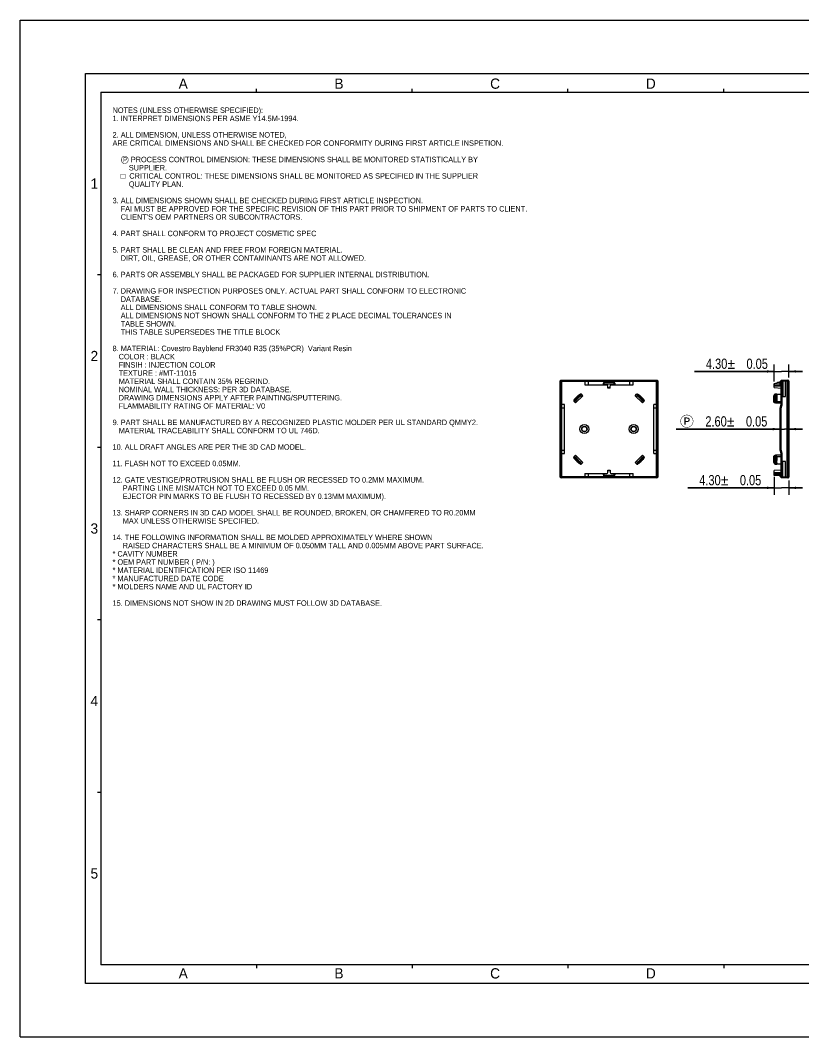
# Model space of a CAD drawing. Header units: millimetres. Extents: x 0 to 420, y 0 to 297.
# Drawn here: x 0 to 228.6, y 0 to 297 of the extents above; entities that cross this region are included whole.
import ezdxf
from ezdxf.enums import TextEntityAlignment as Align

# ---------------------------------------------------------------- set-up
doc = ezdxf.new("R2010")
doc.units = ezdxf.units.MM
doc.header["$LTSCALE"] = 23.1
doc.layers.get('0').update_dxf_attribs({"linetype": 'CONTINUOUS'})
doc.layers.add('FEATURE', color=7, linetype='CONTINUOUS')
doc.styles.get("Standard").update_dxf_attribs({"font": 'txt', "width": 0.8})
doc.styles.add('TEXTSTYLE_2', font='txt')
doc.styles.add('TEXTSTYLE_3', font='symbol_asme.ttf')
doc.dimstyles.new('DIMSTYLE_1', dxfattribs={"dimtxt": 3, "dimasz": 2.1, "dimexe": 2, "dimexo": 1, "dimgap": 0.75, "dimtad": 1, "dimzin": 0, "dimdsep": 46, "dimtxsty": 'STANDARD', "dimblk": '_FILLED', "dimblk1": '_FILLED', "dimblk2": '_FILLED', "dimcen": 0.09, "dimazin": 0, "dimtol": 1, "dimtp": 0.05, "dimtm": 0.05, "dimtfac": 1, "dimtofl": 0, "dimtmove": 0, "dimatfit": 3, "dimldrblk": '_FILLED', "dimfxl": 1, "dimtolj": 1, "dimtzin": 0, "dimarcsym": 0})

# ---------------------------------------------------------------- blocks, each defined once
blk = doc.blocks.new('_FILLED')
at = {"color": 0, "linetype": 'BYBLOCK'}
blk.add_solid([(0, 0), (-1, 0.17), (-1, -0.17)], dxfattribs=at)
blk = doc.blocks.new('*D4')
at = {"color": 7, "linetype": 'CONTINUOUS'}
for p, q in [((220.24, 191.5), (220.24, 196.4)), ((224.54, 192.58), (224.54, 196.4)), ((220.24, 194.4), (196.94, 194.4)), ((196.94, 194.4), (222.39, 194.4)), ((228.54, 194.4), (222.39, 194.4)), ((224.54, 194.4), (228.54, 194.4))]:
    blk.add_line(p, q, dxfattribs=at)
at = {"color": 7, "linetype": 'CONTINUOUS', "xscale": 2.1, "yscale": 2.1, "zscale": 2.1}
blk.add_blockref('_FILLED', (220.24, 194.4), dxfattribs=at)
at = {"color": 7, "linetype": 'CONTINUOUS', "xscale": 2.1, "yscale": 2.1, "zscale": 2.1, "rotation": 180}
blk.add_blockref('_FILLED', (224.54, 194.4), dxfattribs=at)
at = {"color": 7, "linetype": 'CONTINUOUS', "width": 0.8}
for s, p in [('4.30', (206.54, 195.15)), ('0.05', (218.4, 195.15))]:
    blk.add_text(s, height=3, dxfattribs=at).set_placement(p, align=Align.RIGHT)
at = {"color": 7, "linetype": 'CONTINUOUS', "style": 'TEXTSTYLE_3'}
blk.add_text('±', height=3, dxfattribs=at).set_placement((208.8, 195.15), align=Align.RIGHT)
blk = doc.blocks.new('*D5')
at = {"color": 7, "linetype": 'CONTINUOUS'}
for p, q in [((220.24, 163.6), (220.24, 158.38)), ((224.54, 162.53), (224.54, 158.38)), ((220.24, 160.38), (195, 160.38)), ((195, 160.38), (222.39, 160.38)), ((228.54, 160.38), (222.39, 160.38)), ((224.54, 160.38), (228.54, 160.38))]:
    blk.add_line(p, q, dxfattribs=at)
at = {"color": 7, "linetype": 'CONTINUOUS', "xscale": 2.1, "yscale": 2.1, "zscale": 2.1}
blk.add_blockref('_FILLED', (220.24, 160.38), dxfattribs=at)
at = {"color": 7, "linetype": 'CONTINUOUS', "xscale": 2.1, "yscale": 2.1, "zscale": 2.1, "rotation": 180}
blk.add_blockref('_FILLED', (224.54, 160.38), dxfattribs=at)
at = {"color": 7, "linetype": 'CONTINUOUS', "width": 0.8}
for s, p in [('4.30', (204.6, 161.13)), ('0.05', (216.46, 161.13))]:
    blk.add_text(s, height=3, dxfattribs=at).set_placement(p, align=Align.RIGHT)
at = {"color": 7, "linetype": 'CONTINUOUS', "style": 'TEXTSTYLE_3'}
blk.add_text('±', height=3, dxfattribs=at).set_placement((206.86, 161.13), align=Align.RIGHT)
blk = doc.blocks.new('*D6')
at = {"color": 7, "linetype": 'CONTINUOUS'}
for p, q in [((221.94, 177.55), (191.65, 177.55)), ((191.65, 177.55), (223.24, 177.55)), ((228.54, 177.55), (223.24, 177.55)), ((224.54, 177.55), (228.54, 177.55))]:
    blk.add_line(p, q, dxfattribs=at)
at = {"color": 7, "linetype": 'CONTINUOUS', "xscale": 2.1, "yscale": 2.1, "zscale": 2.1}
blk.add_blockref('_FILLED', (221.94, 177.55), dxfattribs=at)
at = {"color": 7, "linetype": 'CONTINUOUS', "xscale": 2.1, "yscale": 2.1, "zscale": 2.1, "rotation": 180}
blk.add_blockref('_FILLED', (224.54, 177.55), dxfattribs=at)
at = {"color": 7, "linetype": 'CONTINUOUS', "style": 'TEXTSTYLE_3'}
for s, p in [('Ⓟ', (196.78, 178.3)), ('±', (208.64, 178.3))]:
    blk.add_text(s, height=3, dxfattribs=at).set_placement(p, align=Align.RIGHT)
at = {"color": 7, "linetype": 'CONTINUOUS', "width": 0.8}
for s, p in [('2.60', (206.38, 178.3)), ('0.05', (218.24, 178.3))]:
    blk.add_text(s, height=3, dxfattribs=at).set_placement(p, align=Align.RIGHT)

msp = doc.modelspace()

# ---------------------------------------------------------------- linework, layer by layer
at = {"color": 7, "linetype": 'CONTINUOUS'}
for p, q in [((0, 0), (0, 297)), ((0, 297), (420, 297)), ((19, 15.5), (19, 281.5)), ((19, 281.5), (401, 281.5)), ((69, 276), (69, 277)), ((114.5, 276), (114.5, 277)), ((160, 276), (160, 277)), ((205.5, 276), (205.5, 277)), ((23.5, 276), (23.5, 21)), ((23.5, 276), (396, 276)), ((23.5, 222.6), (22.5, 222.6)), ((23.5, 172.2), (22.5, 172.2)), ((23.5, 121.8), (22.5, 121.8)), ((23.5, 71.4), (22.5, 71.4)), ((396, 21), (23.5, 21)), ((69, 21), (69, 20)), ((114.5, 21), (114.5, 20)), ((160, 21), (160, 20)), ((205.5, 21), (205.5, 20)), ((401, 15.5), (19, 15.5)), ((0, 0), (420, 0))]:
    msp.add_line(p, q, dxfattribs=at)
at = {"layer": 'FEATURE', "color": 7, "linetype": 'CONTINUOUS'}
for p, q in [((157.735, 163.504), (157.735, 191.605)), ((157.785, 163.554), (157.785, 191.554)), ((157.793, 191.546), (157.793, 187.054)), ((157.811, 191.518), (157.811, 184.66)), ((158.116, 191.213), (157.811, 191.518)), ((157.934, 191.804), (186.035, 191.804)), ((157.984, 191.754), (185.985, 191.754)), ((157.993, 191.746), (162.485, 191.746)), ((158.326, 191.423), (158.021, 191.728)), ((164.949, 191.728), (158.021, 191.728)), ((158.116, 191.213), (158.116, 184.704)), ((164.905, 191.423), (158.326, 191.423)), ((162.485, 191.732), (162.485, 191.746)), ((164.905, 191.423), (164.949, 191.728)), ((164.905, 191.423), (164.905, 190.504)), ((165.905, 191.418), (164.905, 191.423)), ((164.905, 190.504), (171.335, 190.504)), ((165.949, 191.723), (164.949, 191.728)), ((165.905, 191.418), (165.949, 191.723)), ((165.905, 191.418), (165.905, 190.504)), ((178.065, 191.418), (165.905, 191.418)), ((178.02, 191.723), (165.949, 191.723)), ((170.332, 190.504), (170.332, 190.958)), ((170.48, 190.809), (170.332, 190.958)), ((170.48, 190.808), (170.48, 190.504)), ((170.48, 190.808), (173.489, 190.808)), ((170.692, 191.196), (170.63, 191.257)), ((170.63, 191.257), (173.339, 191.257)), ((173.277, 191.196), (170.692, 191.196)), ((171.635, 189.525), (171.635, 190.204)), ((172.335, 189.525), (172.335, 190.204)), ((172.635, 190.504), (179.065, 190.504)), ((173.339, 191.257), (173.277, 191.196)), ((173.637, 190.958), (173.489, 190.809)), ((173.489, 190.504), (173.489, 190.808)), ((173.637, 190.958), (173.637, 190.504)), ((179.02, 191.728), (178.02, 191.723)), ((178.02, 191.723), (178.065, 191.418)), ((179.065, 191.423), (178.065, 191.418)), ((178.065, 190.504), (178.065, 191.418)), ((179.065, 191.423), (179.02, 191.728)), ((185.948, 191.728), (179.02, 191.728)), ((179.065, 190.504), (179.065, 191.423)), ((185.643, 191.423), (179.065, 191.423)), ((181.485, 191.746), (181.485, 191.732)), ((185.976, 191.746), (181.485, 191.746)), ((185.643, 191.423), (185.948, 191.728)), ((185.853, 191.213), (186.158, 191.518)), ((185.853, 184.704), (185.853, 191.213)), ((186.158, 184.66), (186.158, 191.518)), ((186.176, 191.546), (186.176, 187.054)), ((186.185, 191.554), (186.185, 163.554)), ((186.235, 191.605), (186.235, 163.504)), ((220.241, 190.808), (221.241, 191.196)), ((221.941, 190.958), (220.241, 190.809)), ((220.241, 189.7), (220.241, 190.808)), ((220.241, 190.504), (222.241, 190.504)), ((220.241, 190.204), (222.241, 190.204)), ((221.941, 191.257), (221.241, 191.196)), ((222.241, 191.723), (221.941, 191.418)), ((222.241, 191.423), (221.941, 191.418)), ((221.941, 190.504), (221.941, 191.418)), ((224.041, 191.754), (222.241, 191.723)), ((222.241, 191.423), (222.541, 191.728)), ((222.241, 191.213), (222.541, 191.518)), ((222.241, 184.704), (222.241, 191.423)), ((224.041, 191.554), (222.541, 191.528)), ((222.541, 184.66), (222.541, 191.518)), ((222.741, 191.732), (222.741, 187.054)), ((223.541, 187.054), (223.541, 191.746)), ((224.041, 163.304), (224.041, 191.804)), ((224.359, 191.777), (224.041, 191.804)), ((224.359, 191.577), (224.041, 191.605)), ((224.359, 191.577), (224.359, 163.531)), ((224.541, 191.577), (224.359, 191.577)), ((224.541, 191.577), (224.541, 163.531)), ((162.092, 186.033), (163.506, 187.447)), ((162.226, 185.191), (164.348, 187.313)), ((162.258, 185.867), (163.672, 187.281)), ((162.403, 186.782), (162.757, 187.136)), ((162.757, 187.136), (162.803, 187.089)), ((163.994, 186.959), (163.506, 187.447)), ((163.559, 187.667), (163.65, 187.718)), ((163.65, 187.791), (163.61, 187.769)), ((163.65, 187.791), (163.75, 187.798)), ((164.348, 187.313), (163.923, 187.737)), ((171.635, 189.7), (172.335, 189.7)), ((172.335, 189.525), (171.635, 189.525)), ((179.621, 187.313), (180.046, 187.737)), ((181.743, 185.191), (179.621, 187.313)), ((180.463, 187.447), (179.975, 186.959)), ((180.218, 187.743), (180.319, 187.718)), ((180.319, 187.791), (180.219, 187.798)), ((180.297, 187.281), (181.711, 185.867)), ((180.319, 187.791), (180.35, 187.783)), ((180.319, 187.791), (180.359, 187.769)), ((180.319, 187.718), (180.41, 187.667)), ((180.463, 187.447), (181.877, 186.033)), ((181.212, 187.136), (181.166, 187.089)), ((181.212, 187.136), (181.566, 186.782)), ((220.141, 185.545), (220.141, 187.281)), ((220.332, 187.676), (220.229, 187.55)), ((220.241, 189.7), (222.241, 189.525)), ((220.254, 187.447), (220.254, 186.033)), ((220.407, 187.74), (220.332, 187.676)), ((220.455, 187.726), (220.401, 187.667)), ((220.519, 187.769), (220.455, 187.726)), ((220.588, 187.791), (220.519, 187.769)), ((220.641, 187.803), (220.565, 187.8)), ((220.588, 187.791), (220.565, 187.8)), ((220.606, 187.794), (220.588, 187.791)), ((220.616, 187.761), (220.626, 187.748)), ((220.641, 187.796), (220.641, 187.803)), ((221.032, 187.803), (220.641, 187.803)), ((221.03, 187.796), (220.641, 187.796)), ((220.746, 187.136), (220.746, 186.782)), ((220.746, 187.136), (221.02, 187.136)), ((221.021, 187.471), (221.02, 187.232)), ((221.02, 187.232), (221.021, 186.56)), ((221.032, 187.803), (221.03, 187.796)), ((221.041, 185.615), (221.041, 187.737)), ((221.041, 187.737), (222.241, 187.737)), ((157.793, 187.054), (157.807, 187.054)), ((158.116, 184.704), (157.811, 184.66)), ((157.811, 184.66), (157.816, 183.66)), ((158.116, 184.704), (158.121, 183.704)), ((158.935, 184.704), (158.116, 184.704)), ((158.935, 170.404), (158.935, 184.704)), ((161.748, 185.889), (161.741, 185.789)), ((161.748, 185.889), (161.77, 185.929)), ((161.748, 185.889), (161.756, 185.919)), ((161.795, 185.788), (161.821, 185.889)), ((162.226, 185.191), (161.802, 185.615)), ((161.821, 185.889), (161.872, 185.98)), ((162.092, 186.033), (162.58, 185.545)), ((162.403, 186.782), (162.45, 186.736)), ((162.45, 186.736), (162.803, 187.089)), ((181.166, 187.089), (181.519, 186.736)), ((181.389, 185.545), (181.877, 186.033)), ((181.566, 186.782), (181.519, 186.736)), ((181.743, 185.191), (182.167, 185.615)), ((182.097, 185.98), (182.148, 185.889)), ((182.221, 185.889), (182.199, 185.929)), ((182.221, 185.889), (182.228, 185.789)), ((185.853, 184.704), (185.035, 184.704)), ((185.035, 170.404), (185.035, 184.704)), ((185.848, 183.704), (185.853, 184.704)), ((185.853, 184.704), (186.158, 184.66)), ((186.153, 183.66), (186.158, 184.66)), ((186.162, 187.054), (186.176, 187.054)), ((220.559, 187.089), (220.559, 186.736)), ((220.641, 185.191), (220.641, 185.869)), ((220.641, 185.869), (221.03, 185.869)), ((220.641, 185.594), (221.043, 185.594)), ((220.641, 185.191), (222.241, 185.191)), ((220.746, 186.782), (221.02, 186.782)), ((221.021, 186.56), (221.022, 186.274)), ((221.022, 186.274), (221.024, 186.107)), ((221.024, 186.107), (221.028, 185.946)), ((221.028, 185.946), (221.03, 185.869)), ((221.041, 185.615), (221.043, 185.594)), ((221.041, 185.615), (222.241, 185.615)), ((221.941, 183.704), (222.241, 184.704)), ((222.241, 184.704), (222.541, 184.66)), ((222.241, 183.66), (222.541, 184.66)), ((222.741, 187.054), (223.541, 187.054)), ((157.816, 183.66), (158.121, 183.704)), ((157.816, 183.66), (157.816, 171.449)), ((158.121, 183.704), (158.121, 171.404)), ((158.935, 183.704), (158.121, 183.704)), ((185.848, 183.704), (185.035, 183.704)), ((185.848, 183.704), (186.153, 183.66)), ((185.848, 171.404), (185.848, 183.704)), ((186.153, 171.449), (186.153, 183.66)), ((221.941, 171.404), (221.941, 183.704)), ((221.941, 183.704), (222.241, 183.66)), ((222.241, 171.449), (222.241, 183.66)), ((157.816, 171.449), (157.811, 170.449)), ((157.811, 170.449), (157.811, 163.591)), ((158.116, 170.404), (157.811, 170.449)), ((158.121, 171.404), (157.816, 171.449)), ((158.121, 171.404), (158.116, 170.404)), ((158.116, 170.404), (158.116, 163.896)), ((158.116, 170.404), (158.935, 170.404)), ((158.121, 171.404), (158.935, 171.404)), ((161.748, 169.22), (161.741, 169.32)), ((161.802, 169.493), (162.226, 169.918)), ((162.092, 169.076), (162.58, 169.564)), ((164.348, 167.796), (162.226, 169.918)), ((179.621, 167.796), (181.743, 169.918)), ((181.877, 169.076), (181.389, 169.564)), ((182.167, 169.493), (181.743, 169.918)), ((182.174, 169.321), (182.148, 169.22)), ((182.221, 169.22), (182.228, 169.32)), ((185.035, 171.404), (185.848, 171.404)), ((185.035, 170.404), (185.853, 170.404)), ((186.153, 171.449), (185.848, 171.404)), ((185.853, 170.404), (185.848, 171.404)), ((185.853, 170.404), (186.158, 170.449)), ((185.853, 163.896), (185.853, 170.404)), ((186.158, 170.449), (186.153, 171.449)), ((186.158, 163.591), (186.158, 170.449)), ((220.141, 167.828), (220.141, 169.564)), ((222.241, 169.918), (220.641, 169.918)), ((220.641, 169.24), (220.641, 169.918)), ((221.043, 169.515), (220.641, 169.515)), ((221.043, 169.515), (221.041, 169.493)), ((221.041, 169.493), (222.241, 169.493)), ((221.041, 167.372), (221.041, 169.493)), ((222.241, 171.449), (221.941, 171.404)), ((222.241, 170.404), (221.941, 171.404)), ((222.541, 170.449), (222.241, 171.449)), ((222.241, 170.404), (222.541, 170.449)), ((222.241, 163.686), (222.241, 170.404)), ((222.541, 163.591), (222.541, 170.449)), ((157.793, 168.054), (157.793, 163.563)), ((157.807, 168.054), (157.793, 168.054)), ((161.748, 169.22), (161.77, 169.18)), ((161.872, 169.129), (161.821, 169.22)), ((163.506, 167.662), (162.092, 169.076)), ((163.672, 167.828), (162.258, 169.242)), ((162.403, 168.327), (162.45, 168.373)), ((162.757, 167.973), (162.403, 168.327)), ((162.803, 168.02), (162.45, 168.373)), ((162.757, 167.973), (162.803, 168.02)), ((163.506, 167.662), (163.994, 168.15)), ((163.65, 167.391), (163.559, 167.442)), ((163.65, 167.318), (163.61, 167.34)), ((163.65, 167.318), (163.619, 167.326)), ((163.751, 167.365), (163.65, 167.391)), ((163.65, 167.318), (163.75, 167.311)), ((163.923, 167.372), (164.348, 167.796)), ((180.046, 167.372), (179.621, 167.796)), ((180.463, 167.662), (179.975, 168.15)), ((180.319, 167.318), (180.219, 167.311)), ((181.711, 169.242), (180.297, 167.828)), ((180.41, 167.442), (180.319, 167.391)), ((180.319, 167.318), (180.359, 167.34)), ((181.877, 169.076), (180.463, 167.662)), ((181.519, 168.373), (181.166, 168.02)), ((181.212, 167.973), (181.166, 168.02)), ((181.566, 168.327), (181.212, 167.973)), ((181.566, 168.327), (181.519, 168.373)), ((182.148, 169.22), (182.097, 169.129)), ((182.221, 169.22), (182.199, 169.18)), ((182.221, 169.22), (182.213, 169.189)), ((186.176, 168.054), (186.162, 168.054)), ((186.176, 163.563), (186.176, 168.054)), ((220.254, 169.076), (220.254, 167.662)), ((220.455, 167.382), (220.401, 167.442)), ((220.519, 167.34), (220.455, 167.382)), ((220.588, 167.318), (220.519, 167.34)), ((220.559, 168.373), (220.559, 168.02)), ((220.564, 167.309), (220.641, 167.306)), ((220.588, 167.318), (220.565, 167.309)), ((220.6, 167.329), (220.588, 167.318)), ((220.624, 167.313), (220.641, 167.313)), ((221.03, 169.24), (220.641, 169.24)), ((220.641, 167.313), (221.03, 167.313)), ((220.641, 167.313), (220.641, 167.306)), ((220.641, 167.306), (221.032, 167.306)), ((220.746, 168.327), (221.02, 168.327)), ((220.746, 168.327), (220.746, 167.973)), ((220.746, 167.973), (221.02, 167.973)), ((221.021, 168.608), (221.02, 168.327)), ((221.021, 167.709), (221.02, 168.327)), ((221.022, 168.842), (221.021, 168.608)), ((221.021, 167.709), (221.022, 167.575)), ((221.024, 168.982), (221.022, 168.842)), ((221.022, 167.575), (221.023, 167.47)), ((221.027, 169.117), (221.024, 168.982)), ((221.03, 169.24), (221.027, 169.117)), ((221.03, 167.313), (221.032, 167.306)), ((221.041, 167.372), (222.241, 167.372)), ((223.541, 168.054), (222.741, 168.054)), ((222.741, 163.377), (222.741, 168.054)), ((223.541, 163.363), (223.541, 168.054)), ((158.116, 163.896), (157.811, 163.591)), ((185.985, 163.354), (157.984, 163.354)), ((157.993, 163.363), (162.485, 163.363)), ((158.326, 163.686), (158.021, 163.381)), ((158.021, 163.381), (164.949, 163.381)), ((158.326, 163.686), (164.905, 163.686)), ((162.485, 163.363), (162.485, 163.377)), ((164.905, 164.604), (171.335, 164.604)), ((164.905, 164.604), (164.905, 163.686)), ((164.905, 163.686), (165.905, 163.691)), ((164.905, 163.686), (164.949, 163.381)), ((164.949, 163.381), (165.949, 163.386)), ((165.905, 164.604), (165.905, 163.691)), ((165.905, 163.691), (178.065, 163.691)), ((165.949, 163.386), (165.905, 163.691)), ((165.949, 163.386), (178.02, 163.386)), ((170.332, 164.151), (170.332, 164.604)), ((170.48, 164.3), (170.332, 164.151)), ((170.48, 164.604), (170.48, 164.3)), ((170.779, 164.001), (170.63, 163.852)), ((173.339, 163.852), (170.63, 163.852)), ((173.19, 164.001), (170.779, 164.001)), ((171.635, 165.584), (172.335, 165.584)), ((171.635, 164.904), (171.635, 165.584)), ((171.635, 165.409), (172.335, 165.409)), ((172.335, 165.584), (172.335, 164.904)), ((172.635, 164.604), (179.065, 164.604)), ((173.339, 163.852), (173.19, 164.001)), ((173.489, 164.3), (173.489, 164.604)), ((173.637, 164.151), (173.489, 164.3)), ((173.637, 164.604), (173.637, 164.151)), ((178.065, 163.691), (178.02, 163.386)), ((178.02, 163.386), (179.02, 163.381)), ((178.065, 163.691), (178.065, 164.604)), ((178.065, 163.691), (179.065, 163.686)), ((179.065, 163.686), (179.02, 163.381)), ((179.02, 163.381), (185.948, 163.381)), ((179.065, 163.686), (179.065, 164.604)), ((179.065, 163.686), (185.643, 163.686)), ((181.485, 163.377), (181.485, 163.363)), ((185.976, 163.363), (181.485, 163.363)), ((185.643, 163.686), (185.948, 163.381)), ((185.853, 163.896), (186.158, 163.591)), ((222.241, 165.584), (220.241, 165.409)), ((220.241, 164.001), (220.241, 165.409)), ((220.241, 164.904), (222.241, 164.904)), ((220.241, 164.604), (222.241, 164.604)), ((221.941, 164.151), (220.241, 164.3)), ((221.941, 163.852), (220.241, 164.001)), ((221.941, 163.691), (221.941, 164.604)), ((221.941, 163.691), (222.241, 163.686)), ((221.941, 163.691), (222.241, 163.386)), ((222.241, 163.896), (222.541, 163.591)), ((222.241, 163.686), (222.541, 163.381)), ((222.241, 163.386), (224.041, 163.354)), ((222.541, 163.581), (224.041, 163.554)), ((224.359, 163.531), (224.041, 163.504)), ((224.541, 163.531), (224.359, 163.531)), ((186.035, 163.304), (157.934, 163.304)), ((224.359, 163.332), (224.041, 163.304))]:
    msp.add_line(p, q, dxfattribs=at)
for points in [[(157.811, 191.528), (157.826, 191.604), (157.869, 191.67), (157.935, 191.714), (158.011, 191.728)], [(170.692, 191.196), (170.651, 191.192), (170.615, 191.182), (170.584, 191.166), (170.558, 191.148), (170.536, 191.126), (170.518, 191.102), (170.502, 191.076), (170.489, 191.047), (170.479, 191.015), (170.472, 190.98), (170.468, 190.943), (170.468, 190.902), (170.471, 190.858), (170.48, 190.808)], [(173.489, 190.808), (173.498, 190.858), (173.501, 190.902), (173.501, 190.943), (173.497, 190.98), (173.49, 191.015), (173.48, 191.047), (173.467, 191.076), (173.451, 191.102), (173.433, 191.126), (173.411, 191.148), (173.385, 191.166), (173.354, 191.182), (173.318, 191.192), (173.277, 191.196)], [(185.958, 191.728), (186.035, 191.713), (186.1, 191.67), (186.144, 191.603), (186.158, 191.528)], [(222.541, 191.728), (222.54, 191.713), (222.539, 191.67), (222.54, 191.603), (222.541, 191.528)], [(224.359, 191.777), (224.364, 191.761), (224.366, 191.718), (224.364, 191.653), (224.359, 191.577)], [(162.757, 187.136), (162.826, 187.204), (162.891, 187.267), (162.953, 187.324), (163.01, 187.376), (163.065, 187.424), (163.116, 187.467), (163.164, 187.507), (163.209, 187.543), (163.252, 187.575), (163.293, 187.605), (163.331, 187.632), (163.367, 187.656), (163.402, 187.678), (163.434, 187.697), (163.464, 187.714), (163.494, 187.73), (163.523, 187.744), (163.551, 187.757), (163.58, 187.769), (163.612, 187.78), (163.65, 187.791)], [(162.803, 187.089), (162.87, 187.155), (162.932, 187.215), (162.99, 187.269), (163.044, 187.318), (163.095, 187.363), (163.142, 187.403), (163.186, 187.439), (163.227, 187.471), (163.266, 187.501), (163.301, 187.527), (163.335, 187.55), (163.365, 187.57), (163.393, 187.588), (163.419, 187.603), (163.443, 187.617), (163.465, 187.628), (163.485, 187.638), (163.505, 187.647), (163.523, 187.655), (163.541, 187.661), (163.559, 187.667)], [(163.506, 187.447), (163.54, 187.489), (163.563, 187.536), (163.574, 187.586), (163.571, 187.631), (163.559, 187.667)], [(163.61, 187.769), (163.579, 187.726), (163.559, 187.667)], [(163.65, 187.791), (163.661, 187.794), (163.668, 187.796), (163.67, 187.796)], [(163.65, 187.718), (163.751, 187.743), (163.848, 187.739), (163.93, 187.706)], [(163.672, 187.281), (163.762, 187.38), (163.839, 187.481), (163.894, 187.575), (163.924, 187.652), (163.93, 187.706)], [(163.75, 187.798), (163.848, 187.768), (163.93, 187.706)], [(163.93, 187.706), (163.938, 187.711), (163.944, 187.714), (163.945, 187.715)], [(180.024, 187.715), (180.025, 187.714), (180.031, 187.711), (180.039, 187.706)], [(180.219, 187.798), (180.121, 187.768), (180.039, 187.706)], [(180.039, 187.706), (180.121, 187.739), (180.218, 187.743)], [(180.039, 187.706), (180.047, 187.647), (180.079, 187.567), (180.134, 187.476), (180.208, 187.378), (180.297, 187.281)], [(180.299, 187.796), (180.301, 187.796), (180.308, 187.794), (180.319, 187.791)], [(180.35, 187.783), (180.379, 187.773), (180.408, 187.761), (180.438, 187.748), (180.468, 187.733), (180.5, 187.717), (180.533, 187.698), (180.568, 187.677), (180.605, 187.654), (180.645, 187.627), (180.687, 187.597), (180.732, 187.564), (180.779, 187.528), (180.83, 187.487), (180.884, 187.442), (180.941, 187.392), (181.003, 187.337), (181.068, 187.276), (181.138, 187.209), (181.212, 187.136)], [(180.359, 187.769), (180.39, 187.726), (180.41, 187.667)], [(180.41, 187.667), (180.397, 187.627), (180.396, 187.582), (180.407, 187.534), (180.43, 187.488), (180.463, 187.447)], [(180.41, 187.667), (180.424, 187.662), (180.44, 187.657), (180.458, 187.65), (180.478, 187.641), (180.499, 187.631), (180.522, 187.619), (180.548, 187.604), (180.576, 187.588), (180.607, 187.568), (180.64, 187.546), (180.677, 187.52), (180.716, 187.491), (180.759, 187.458), (180.805, 187.421), (180.855, 187.379), (180.908, 187.333), (180.966, 187.281), (181.028, 187.223), (181.095, 187.159), (181.166, 187.089)], [(220.407, 187.74), (220.338, 187.682), (220.231, 187.554), (220.162, 187.413), (220.141, 187.281)], [(220.254, 187.447), (220.193, 187.401), (220.154, 187.344), (220.141, 187.281)], [(220.161, 187.407), (220.159, 187.402), (220.141, 187.281)], [(220.401, 187.667), (220.355, 187.627), (220.314, 187.582), (220.281, 187.534), (220.261, 187.488), (220.254, 187.447)], [(220.407, 187.74), (220.395, 187.718), (220.401, 187.667)], [(220.401, 187.667), (220.41, 187.662), (220.419, 187.657), (220.429, 187.65), (220.439, 187.641), (220.448, 187.631), (220.458, 187.619), (220.468, 187.604), (220.478, 187.588), (220.488, 187.568), (220.498, 187.546), (220.508, 187.52), (220.517, 187.491), (220.525, 187.458), (220.533, 187.421), (220.54, 187.379), (220.547, 187.333), (220.552, 187.281), (220.556, 187.223), (220.558, 187.159), (220.559, 187.089)], [(220.746, 187.136), (220.679, 187.13), (220.616, 187.115), (220.559, 187.089)], [(220.588, 187.791), (220.597, 187.783), (220.607, 187.773), (220.616, 187.761)], [(220.641, 187.796), (220.624, 187.796), (220.606, 187.794)], [(220.626, 187.748), (220.636, 187.733), (220.646, 187.717), (220.656, 187.698), (220.666, 187.677), (220.676, 187.654), (220.685, 187.627), (220.695, 187.597), (220.704, 187.564), (220.713, 187.528), (220.721, 187.487), (220.728, 187.442), (220.734, 187.392), (220.739, 187.337), (220.743, 187.276), (220.746, 187.209), (220.746, 187.136)], [(221.027, 187.755), (221.025, 187.723), (221.024, 187.685), (221.023, 187.64), (221.022, 187.59), (221.021, 187.471)], [(221.03, 187.796), (221.028, 187.78), (221.027, 187.755)], [(161.741, 185.789), (161.771, 185.691), (161.833, 185.609)], [(161.743, 185.869), (161.743, 185.871), (161.745, 185.878), (161.748, 185.889)], [(161.756, 185.919), (161.766, 185.949), (161.778, 185.978), (161.791, 186.008), (161.806, 186.038), (161.822, 186.07), (161.841, 186.103), (161.862, 186.138), (161.885, 186.175), (161.912, 186.215), (161.942, 186.257), (161.975, 186.302), (162.011, 186.349), (162.052, 186.4), (162.097, 186.454), (162.147, 186.511), (162.202, 186.573), (162.263, 186.638), (162.33, 186.708), (162.403, 186.782)], [(161.77, 185.929), (161.812, 185.96), (161.872, 185.98)], [(161.833, 185.609), (161.8, 185.691), (161.795, 185.788)], [(161.824, 185.594), (161.825, 185.595), (161.828, 185.601), (161.833, 185.609)], [(161.833, 185.609), (161.892, 185.617), (161.972, 185.649), (162.063, 185.704), (162.161, 185.778), (162.258, 185.867)], [(161.872, 185.98), (161.877, 185.994), (161.882, 186.01), (161.889, 186.028), (161.898, 186.048), (161.908, 186.069), (161.92, 186.092), (161.935, 186.118), (161.951, 186.146), (161.971, 186.177), (161.993, 186.21), (162.019, 186.247), (162.048, 186.286), (162.081, 186.329), (162.118, 186.375), (162.16, 186.425), (162.206, 186.478), (162.258, 186.536), (162.316, 186.598), (162.38, 186.665), (162.45, 186.736)], [(161.872, 185.98), (161.912, 185.967), (161.957, 185.966), (162.005, 185.977), (162.051, 186), (162.092, 186.033)], [(181.519, 186.736), (181.585, 186.669), (181.645, 186.607), (181.699, 186.549), (181.748, 186.495), (181.793, 186.444), (181.833, 186.397), (181.869, 186.353), (181.901, 186.312), (181.931, 186.273), (181.957, 186.238), (181.98, 186.204), (182, 186.174), (182.018, 186.146), (182.033, 186.12), (182.047, 186.096), (182.058, 186.074), (182.068, 186.054), (182.077, 186.034), (182.085, 186.016), (182.091, 185.998), (182.097, 185.98)], [(181.566, 186.782), (181.634, 186.713), (181.697, 186.648), (181.754, 186.586), (181.806, 186.529), (181.854, 186.474), (181.897, 186.423), (181.937, 186.375), (181.973, 186.33), (182.006, 186.287), (182.035, 186.246), (182.062, 186.208), (182.086, 186.171), (182.108, 186.137), (182.127, 186.105), (182.144, 186.075), (182.16, 186.045), (182.174, 186.016), (182.187, 185.988), (182.199, 185.959), (182.21, 185.927), (182.221, 185.889)], [(181.711, 185.867), (181.81, 185.777), (181.911, 185.7), (182.005, 185.645), (182.082, 185.615), (182.136, 185.609)], [(181.877, 186.033), (181.919, 185.999), (181.966, 185.976), (182.016, 185.965), (182.061, 185.968), (182.097, 185.98)], [(182.199, 185.929), (182.157, 185.96), (182.097, 185.98)], [(182.148, 185.889), (182.174, 185.788), (182.169, 185.691), (182.136, 185.609)], [(182.228, 185.789), (182.198, 185.691), (182.136, 185.609)], [(182.136, 185.609), (182.141, 185.601), (182.144, 185.595), (182.145, 185.594)], [(182.221, 185.889), (182.224, 185.878), (182.226, 185.871), (182.226, 185.869)], [(220.254, 186.033), (220.193, 185.986), (220.154, 185.929), (220.141, 185.867)], [(220.141, 185.867), (220.159, 185.777), (220.213, 185.7), (220.299, 185.645), (220.403, 185.615), (220.509, 185.609)], [(220.641, 185.191), (220.487, 185.209), (220.347, 185.259), (220.237, 185.337), (220.166, 185.436), (220.141, 185.545)], [(220.254, 186.033), (220.261, 185.999), (220.283, 185.976), (220.317, 185.965), (220.359, 185.968), (220.401, 185.98)], [(220.401, 185.98), (220.395, 185.889), (220.414, 185.788), (220.453, 185.691), (220.509, 185.609)], [(220.559, 186.736), (220.558, 186.669), (220.556, 186.607), (220.553, 186.549), (220.548, 186.495), (220.543, 186.444), (220.536, 186.397), (220.529, 186.353), (220.522, 186.312), (220.514, 186.273), (220.505, 186.238), (220.496, 186.204), (220.487, 186.174), (220.478, 186.146), (220.469, 186.12), (220.46, 186.096), (220.451, 186.074), (220.441, 186.054), (220.432, 186.034), (220.423, 186.016), (220.412, 185.998), (220.401, 185.98)], [(220.588, 185.889), (220.519, 185.929), (220.455, 185.96), (220.401, 185.98)], [(220.588, 185.889), (220.557, 185.789), (220.529, 185.691), (220.509, 185.609)], [(220.509, 185.609), (220.553, 185.601), (220.597, 185.595), (220.641, 185.594)], [(220.746, 186.782), (220.679, 186.777), (220.616, 186.761), (220.559, 186.736)], [(220.629, 186.016), (220.61, 185.959), (220.6, 185.927), (220.588, 185.889)], [(220.588, 185.889), (220.606, 185.878), (220.624, 185.871), (220.641, 185.869)], [(220.746, 186.782), (220.746, 186.713), (220.743, 186.648), (220.74, 186.586), (220.736, 186.529), (220.73, 186.474), (220.724, 186.423), (220.717, 186.375), (220.709, 186.33), (220.701, 186.287), (220.693, 186.246), (220.684, 186.208), (220.675, 186.171), (220.666, 186.137), (220.656, 186.105), (220.647, 186.075), (220.638, 186.045), (220.629, 186.016)], [(161.741, 169.32), (161.771, 169.418), (161.833, 169.5)], [(161.821, 169.22), (161.795, 169.321), (161.8, 169.418), (161.833, 169.5)], [(161.833, 169.5), (161.828, 169.508), (161.825, 169.514), (161.824, 169.515)], [(162.258, 169.242), (162.159, 169.332), (162.058, 169.408), (161.964, 169.464), (161.887, 169.494), (161.833, 169.5)], [(182.136, 169.5), (182.077, 169.492), (181.997, 169.46), (181.906, 169.405), (181.808, 169.331), (181.711, 169.242)], [(182.145, 169.515), (182.144, 169.514), (182.141, 169.508), (182.136, 169.5)], [(182.136, 169.5), (182.169, 169.418), (182.174, 169.321)], [(182.228, 169.32), (182.198, 169.418), (182.136, 169.5)], [(220.141, 169.564), (220.166, 169.673), (220.237, 169.772), (220.347, 169.85), (220.487, 169.9), (220.641, 169.918)], [(220.509, 169.5), (220.395, 169.492), (220.291, 169.46), (220.21, 169.405), (220.159, 169.331), (220.141, 169.242)], [(220.509, 169.5), (220.453, 169.418), (220.414, 169.321), (220.395, 169.22), (220.401, 169.129)], [(220.641, 169.515), (220.597, 169.514), (220.553, 169.508), (220.509, 169.5)], [(220.588, 169.22), (220.557, 169.32), (220.529, 169.418), (220.509, 169.5)], [(161.748, 169.22), (161.745, 169.231), (161.743, 169.238), (161.743, 169.24)], [(162.403, 168.327), (162.335, 168.396), (162.272, 168.461), (162.215, 168.523), (162.163, 168.58), (162.115, 168.634), (162.072, 168.686), (162.032, 168.734), (161.996, 168.779), (161.963, 168.822), (161.934, 168.863), (161.907, 168.901), (161.883, 168.937), (161.861, 168.972), (161.842, 169.004), (161.825, 169.034), (161.809, 169.064), (161.795, 169.093), (161.782, 169.121), (161.77, 169.15), (161.759, 169.182), (161.748, 169.22)], [(161.77, 169.18), (161.812, 169.149), (161.872, 169.129)], [(162.092, 169.076), (162.05, 169.11), (162.003, 169.133), (161.953, 169.144), (161.908, 169.141), (161.872, 169.129)], [(162.45, 168.373), (162.384, 168.44), (162.324, 168.502), (162.27, 168.56), (162.221, 168.614), (162.176, 168.665), (162.136, 168.712), (162.1, 168.756), (162.068, 168.797), (162.038, 168.836), (162.012, 168.871), (161.989, 168.904), (161.969, 168.935), (161.951, 168.963), (161.936, 168.989), (161.922, 169.013), (161.911, 169.035), (161.901, 169.055), (161.892, 169.075), (161.884, 169.093), (161.878, 169.111), (161.872, 169.129)], [(163.619, 167.326), (163.59, 167.336), (163.561, 167.348), (163.531, 167.361), (163.501, 167.376), (163.469, 167.392), (163.436, 167.411), (163.401, 167.431), (163.364, 167.455), (163.324, 167.482), (163.282, 167.511), (163.237, 167.544), (163.19, 167.581), (163.139, 167.622), (163.085, 167.667), (163.028, 167.717), (162.966, 167.772), (162.901, 167.833), (162.831, 167.9), (162.757, 167.973)], [(163.559, 167.442), (163.545, 167.447), (163.529, 167.452), (163.511, 167.459), (163.491, 167.468), (163.47, 167.478), (163.447, 167.49), (163.421, 167.505), (163.393, 167.521), (163.362, 167.541), (163.329, 167.563), (163.292, 167.589), (163.253, 167.618), (163.21, 167.651), (163.164, 167.688), (163.114, 167.73), (163.061, 167.776), (163.003, 167.828), (162.941, 167.886), (162.874, 167.949), (162.803, 168.02)], [(163.559, 167.442), (163.572, 167.481), (163.573, 167.527), (163.562, 167.575), (163.539, 167.621), (163.506, 167.662)], [(163.61, 167.34), (163.579, 167.382), (163.559, 167.442)], [(163.67, 167.313), (163.668, 167.313), (163.661, 167.315), (163.65, 167.318)], [(163.93, 167.403), (163.922, 167.462), (163.89, 167.542), (163.835, 167.633), (163.761, 167.731), (163.672, 167.828)], [(163.75, 167.311), (163.848, 167.341), (163.93, 167.403)], [(163.93, 167.403), (163.848, 167.37), (163.751, 167.365)], [(163.945, 167.394), (163.944, 167.395), (163.938, 167.398), (163.93, 167.403)], [(180.039, 167.403), (180.031, 167.398), (180.025, 167.395), (180.024, 167.394)], [(180.297, 167.828), (180.207, 167.729), (180.131, 167.628), (180.075, 167.534), (180.045, 167.457), (180.039, 167.403)], [(180.319, 167.391), (180.218, 167.365), (180.121, 167.37), (180.039, 167.403)], [(180.219, 167.311), (180.121, 167.341), (180.039, 167.403)], [(180.319, 167.318), (180.308, 167.315), (180.301, 167.313), (180.299, 167.313)], [(181.212, 167.973), (181.143, 167.905), (181.078, 167.842), (181.016, 167.785), (180.959, 167.733), (180.905, 167.685), (180.853, 167.642), (180.805, 167.602), (180.76, 167.566), (180.717, 167.533), (180.676, 167.504), (180.638, 167.477), (180.602, 167.453), (180.567, 167.431), (180.535, 167.412), (180.505, 167.395), (180.475, 167.379), (180.446, 167.365), (180.418, 167.352), (180.389, 167.34), (180.357, 167.329), (180.319, 167.318)], [(180.359, 167.34), (180.39, 167.382), (180.41, 167.442)], [(180.463, 167.662), (180.429, 167.62), (180.406, 167.573), (180.395, 167.523), (180.398, 167.478), (180.41, 167.442)], [(181.166, 168.02), (181.099, 167.954), (181.037, 167.894), (180.979, 167.84), (180.925, 167.791), (180.874, 167.746), (180.827, 167.706), (180.783, 167.67), (180.742, 167.637), (180.703, 167.608), (180.668, 167.582), (180.635, 167.559), (180.604, 167.539), (180.576, 167.521), (180.55, 167.506), (180.526, 167.492), (180.504, 167.481), (180.484, 167.471), (180.464, 167.462), (180.446, 167.454), (180.428, 167.448), (180.41, 167.442)], [(182.097, 169.129), (182.092, 169.115), (182.087, 169.099), (182.08, 169.081), (182.071, 169.061), (182.061, 169.04), (182.049, 169.016), (182.034, 168.991), (182.018, 168.963), (181.998, 168.932), (181.976, 168.898), (181.95, 168.862), (181.921, 168.823), (181.888, 168.78), (181.851, 168.734), (181.809, 168.684), (181.763, 168.631), (181.711, 168.573), (181.653, 168.511), (181.589, 168.444), (181.519, 168.373)], [(182.213, 169.189), (182.203, 169.16), (182.191, 169.131), (182.178, 169.101), (182.163, 169.071), (182.147, 169.039), (182.128, 169.006), (182.107, 168.971), (182.084, 168.934), (182.057, 168.894), (182.028, 168.852), (181.994, 168.807), (181.958, 168.76), (181.917, 168.709), (181.872, 168.655), (181.822, 168.598), (181.767, 168.536), (181.706, 168.471), (181.639, 168.401), (181.566, 168.327)], [(182.097, 169.129), (182.058, 169.142), (182.012, 169.143), (181.964, 169.132), (181.918, 169.109), (181.877, 169.076)], [(182.199, 169.18), (182.157, 169.149), (182.097, 169.129)], [(182.226, 169.24), (182.226, 169.238), (182.224, 169.231), (182.221, 169.22)], [(220.254, 169.076), (220.193, 169.123), (220.154, 169.179), (220.141, 169.242)], [(220.254, 167.662), (220.193, 167.708), (220.154, 167.765), (220.141, 167.828)], [(220.141, 167.828), (220.159, 167.707), (220.226, 167.563), (220.332, 167.433), (220.407, 167.369)], [(220.161, 167.702), (220.162, 167.696), (220.198, 167.622)], [(220.401, 169.129), (220.355, 169.142), (220.314, 169.143), (220.281, 169.132), (220.261, 169.109), (220.254, 169.076)], [(220.254, 167.662), (220.261, 167.62), (220.283, 167.573), (220.317, 167.523), (220.359, 167.478), (220.401, 167.442)], [(220.336, 167.43), (220.338, 167.427), (220.407, 167.369)], [(220.401, 167.442), (220.395, 167.391), (220.407, 167.369)], [(220.588, 169.22), (220.519, 169.18), (220.455, 169.149), (220.401, 169.129)], [(220.401, 169.129), (220.41, 169.115), (220.419, 169.099), (220.429, 169.081), (220.439, 169.061), (220.448, 169.04), (220.458, 169.016), (220.468, 168.991), (220.478, 168.963), (220.488, 168.932), (220.498, 168.898), (220.508, 168.862), (220.517, 168.823), (220.525, 168.78), (220.533, 168.734), (220.54, 168.684), (220.547, 168.631), (220.552, 168.573), (220.556, 168.511), (220.558, 168.444), (220.559, 168.373)], [(220.559, 168.02), (220.558, 167.954), (220.556, 167.894), (220.553, 167.84), (220.548, 167.791), (220.543, 167.746), (220.536, 167.706), (220.529, 167.67), (220.522, 167.637), (220.514, 167.608), (220.505, 167.582), (220.496, 167.559), (220.487, 167.539), (220.478, 167.521), (220.469, 167.506), (220.46, 167.492), (220.451, 167.481), (220.441, 167.471), (220.432, 167.462), (220.423, 167.454), (220.412, 167.448), (220.401, 167.442)], [(220.746, 168.327), (220.679, 168.332), (220.616, 168.348), (220.559, 168.373)], [(220.746, 167.973), (220.679, 167.978), (220.616, 167.994), (220.559, 168.02)], [(220.641, 169.24), (220.624, 169.238), (220.606, 169.231), (220.588, 169.22)], [(220.588, 169.22), (220.597, 169.189), (220.607, 169.16), (220.626, 169.101)], [(220.588, 167.318), (220.606, 167.315), (220.624, 167.313)], [(220.746, 167.973), (220.746, 167.905), (220.743, 167.842), (220.74, 167.785), (220.736, 167.733), (220.73, 167.685), (220.724, 167.642), (220.717, 167.602), (220.709, 167.566), (220.701, 167.533), (220.693, 167.504), (220.684, 167.477), (220.675, 167.453), (220.666, 167.431), (220.656, 167.412), (220.647, 167.395), (220.638, 167.379), (220.629, 167.365), (220.62, 167.352), (220.61, 167.34), (220.6, 167.329)], [(220.626, 169.101), (220.636, 169.071), (220.646, 169.039), (220.656, 169.006), (220.666, 168.971), (220.676, 168.934), (220.685, 168.894), (220.695, 168.852), (220.704, 168.807), (220.713, 168.76), (220.721, 168.709), (220.728, 168.655), (220.734, 168.598), (220.739, 168.536), (220.743, 168.471), (220.746, 168.401), (220.746, 168.327)], [(221.023, 167.47), (221.024, 167.428), (221.025, 167.393), (221.026, 167.364), (221.027, 167.342), (221.028, 167.325), (221.03, 167.313)], [(158.011, 163.381), (157.935, 163.396), (157.869, 163.439), (157.825, 163.505), (157.811, 163.581)], [(186.158, 163.581), (186.143, 163.504), (186.1, 163.439), (186.034, 163.395), (185.958, 163.381)], [(222.541, 163.581), (222.54, 163.504), (222.539, 163.439), (222.54, 163.395), (222.541, 163.381)], [(224.359, 163.531), (224.364, 163.456), (224.366, 163.391), (224.364, 163.348), (224.359, 163.332)]]:
    msp.add_lwpolyline(points, dxfattribs=at)
for centre, radius in [((164.785, 177.554), 1.325), ((164.785, 177.554), 0.783), ((164.785, 177.554), 0.725), ((179.185, 177.554), 1.325), ((179.185, 177.554), 0.783), ((179.185, 177.554), 0.725)]:
    msp.add_circle(centre, radius, dxfattribs=at)
for centre, radius, start, end in [((171.335, 190.204), 0.3, 0, 90), ((172.635, 190.204), 0.3, 90, 180), ((224.341, 191.577), 0.2, 0, 85), ((163.733, 187.503), 0.3, 45, 102.1542), ((180.236, 187.503), 0.3, 77.8458, 135), ((220.588, 187.501), 0.3, 94.5451, 127.20649), ((162.036, 185.806), 0.3, 167.8458, 225), ((181.933, 185.806), 0.3, 315, 12.1542), ((162.036, 169.303), 0.3, 135, 192.1542), ((181.933, 169.303), 0.3, 347.8458, 45), ((163.733, 167.606), 0.3, 257.8458, 315), ((180.236, 167.606), 0.3, 225, 282.1542), ((220.588, 167.608), 0.3, 232.79351, 265.4549), ((171.335, 164.904), 0.3, 270, 360), ((172.635, 164.904), 0.3, 180, 270), ((224.341, 163.531), 0.2, 275, 360)]:
    msp.add_arc(centre, radius, start, end, dxfattribs=at)
for centre, major_axis, ratio, start_param, end_param in [((157.935, 191.604), (0.142, -0.142), 0.9924325, 2.3599926, 3.9231927), ((157.985, 191.554), (0.141, -0.141), 0.9996955, 2.3563468, 3.9268385), ((157.993, 191.546), (0.141, -0.141), 0.9996955, 8.6395321, 10.2100238), ((158.007, 191.532), (0.141, -0.141), 0.9996955, 2.3563468, 3.9268385), ((157.803, 191.736), (-0.004, 0.428), 0.0150241, -2.1046343, -2.0768897), ((157.803, 191.736), (0.428, -0.004), 0.0150241, -1.0647029, -1.0369583), ((158.544, 190.995), (-0.372, 0.372), 0.5706326, -0.5185459, 0.5185459), ((170.633, 190.956), (0.214, -0.214), 0.9924325, 2.3599926, 3.9231927), ((173.336, 190.956), (0.214, 0.214), 0.9924325, -0.7816001, 0.7816001), ((185.425, 190.995), (0.372, 0.372), 0.5706326, -0.5185459, 0.5185459), ((186.166, 191.736), (0.428, 0.004), 0.0150241, -2.1046343, -2.0768897), ((185.962, 191.532), (0.141, 0.141), 0.9996955, -0.7852459, 0.7852459), ((185.976, 191.546), (0.141, 0.141), 0.9996955, 5.4979394, 7.0684312), ((185.984, 191.554), (0.141, 0.141), 0.9996955, -0.7852459, 0.7852459), ((186.034, 191.604), (-0.142, -0.142), 0.9924325, 2.3599926, 3.9231927), ((186.166, 191.736), (0.004, 0.428), 0.0150241, -4.2062956, -4.178551), ((222.969, 191.736), (0.372, 0.372), 0.5706326, -3.688012, -3.6602674), ((221.043, 187.503), (-0.011, 0.3), 0.037007, -0.6837625, -0.0013735), ((221.043, 185.806), (-0.011, 0.3), 0.037007, 1.3572922, 2.2518122), ((221.043, 169.303), (0.011, 0.3), 0.037007, 0.8897804, 1.7843004), ((221.043, 167.606), (0.011, 0.3), 0.037007, -3.1402192, -2.4578302), ((157.935, 163.505), (0.142, 0.142), 0.9924325, 2.3599926, 3.9231927), ((157.985, 163.554), (-0.141, -0.141), 0.9996955, -0.7852459, 0.7852459), ((157.993, 163.563), (0.141, 0.141), 0.9996955, 8.6395321, 10.2100238), ((158.007, 163.577), (0.141, 0.141), 0.9996955, -3.9268385, -2.3563468), ((157.803, 163.373), (0.004, 0.428), 0.0150241, -1.0647029, -1.0369583), ((157.803, 163.373), (0.428, 0.004), 0.0150241, 1.0369583, 1.0647029), ((158.544, 164.114), (-0.372, -0.372), 0.5706326, -0.5185459, 0.5185459), ((170.633, 164.153), (0.214, 0.214), 0.9924325, -3.9231927, -2.3599926), ((170.782, 164.302), (0.214, 0.214), 0.9924325, 2.3599926, 3.9231927), ((173.188, 164.302), (0.214, -0.214), 0.9924325, -0.7816001, 0.7816001), ((173.336, 164.153), (0.214, -0.214), 0.9924325, -0.7816001, 0.7816001), ((185.425, 164.114), (0.372, -0.372), 0.5706326, -0.5185459, 0.5185459), ((186.166, 163.373), (0.428, -0.004), 0.0150241, 2.0768897, 2.1046343), ((185.962, 163.577), (0.141, -0.141), 0.9996955, -0.7852459, 0.7852459), ((185.976, 163.563), (0.141, -0.141), 0.9996955, 5.4979394, 7.0684312), ((185.984, 163.554), (0.141, -0.141), 0.9996955, -0.7852459, 0.7852459), ((186.034, 163.505), (-0.142, 0.142), 0.9924325, 2.3599926, 3.9231927), ((186.166, 163.373), (-0.004, 0.428), 0.0150241, 1.0369583, 1.0647029), ((222.969, 163.373), (-0.372, 0.372), 0.5706326, 0.5186748, 0.5464194)]:
    msp.add_ellipse(centre, major_axis=major_axis, ratio=ratio, start_param=start_param, end_param=end_param, dxfattribs=at)

# ---------------------------------------------------------------- texts
at = {"color": 7, "linetype": 'CONTINUOUS', "char_height": 3, "width": 3, "attachment_point": 1, "line_spacing_factor": 0.9, "style": 'TEXTSTYLE_2'}
for s, insert in [('A', (46.25, 280)), ('B', (91.75, 280)), ('C', (137.25, 280)), ('D', (182.75, 280)), ('1', (20.5, 250.8)), ('2', (20.5, 200.4)), ('3', (20.5, 150)), ('4', (20.5, 99.6)), ('5', (20.5, 49.2)), ('A', (46.25, 20)), ('B', (91.75, 20)), ('C', (137.25, 20)), ('D', (182.75, 20))]:
    msp.add_mtext(s, dxfattribs=dict(at, insert=insert))
at = {"color": 7, "linetype": 'CONTINUOUS', "insert": (26.947, 271.535), "char_height": 1.6, "width": 129.28, "attachment_point": 1, "line_spacing_factor": 0.9}
msp.add_mtext("NOTES (UNLESS OTHERWISE SPECIFIED):\\P1. INTERPRET DIMENSIONS PER ASME Y14.5M-1994.\\P \\P2. ALL DIMENSION, UNLESS OTHERWISE NOTED,\\PARE CRITICAL DIMENSIONS AND SHALL BE CHECKED FOR CONFORMITY DURING FIRST ARTICLE INSPETION.\\P \\P    \\fgdt;{\\W1.0;{\\fgdt;p}}\\ftxt; PROCESS CONTROL DIMENSION: THESE DIMENSIONS SHALL BE MONITORED STATISTICALLY BY\\P        SUPPLIER.\\P    \\fgdt;{\\W1.0;{\\fgdt;o}}\\ftxt;  CRITICAL CONTROL: THESE DIMENSIONS SHALL BE MONITORED AS SPECIFIED IN THE SUPPLIER\\P        QUALITY PLAN.\\P \\P3. ALL DIMENSIONS SHOWN SHALL BE CHECKED DURING FIRST ARTICLE INSPECTION.\\P    FAI MUST BE APPROVED FOR THE SPECIFIC REVISION OF THIS PART PRIOR TO SHIPMENT OF PARTS TO CLIENT.\\P    CLIENT'S OEM PARTNERS OR SUBCONTRACTORS.\\P \\P4. PART SHALL CONFORM TO PROJECT COSMETIC SPEC\\P \\P5. PART SHALL BE CLEAN AND FREE FROM FOREIGN MATERIAL.\\P    DIRT, OIL, GREASE, OR OTHER CONTAMINANTS ARE NOT ALLOWED.\\P \\P6. PARTS OR ASSEMBLY SHALL BE PACKAGED FOR SUPPLIER INTERNAL DISTRIBUTION.\\P \\P7. DRAWING FOR INSPECTION PURPOSES ONLY. ACTUAL PART SHALL CONFORM TO ELECTRONIC\\P    DATABASE.\\P    ALL DIMENSIONS SHALL CONFORM TO TABLE SHOWN.\\P    ALL DIMENSIONS NOT SHOWN SHALL CONFORM TO THE 2 PLACE DECIMAL TOLERANCES IN\\P    TABLE SHOWN.\\P    THIS TABLE SUPERSEDES THE TITLE BLOCK\\P \\P8. MATERIAL: Covestro Bayblend FR3040 R35 (35%PCR)  Variant Resin\\P   COLOR : BLACK\\P   FINSIH : INJECTION COLOR\\P   TEXTURE : #MT-11015\\P   MATERIAL SHALL CONTAIN 35% REGRIND.\\P   NOMINAL WALL THICKNESS: PER 3D DATABASE.\\P   DRAWING DIMENSIONS APPLY AFTER PAINTING/SPUTTERING.\\P   FLAMMABILITY RATING OF MATERIAL: V0\\P \\P9. PART SHALL BE MANUFACTURED BY A RECOGNIZED PLASTIC MOLDER PER UL STANDARD QMMY2.\\P   MATERIAL TRACEABILITY SHALL CONFORM TO UL 746D.\\P \\P10. ALL DRAFT ANGLES ARE PER THE 3D CAD MODEL.\\P \\P11. FLASH NOT TO EXCEED 0.05MM.\\P \\P12. GATE VESTIGE/PROTRUSION SHALL BE FLUSH OR RECESSED TO 0.2MM MAXIMUM.\\P     PARTING LINE MISMATCH NOT TO EXCEED 0.05 MM.\\P     EJECTOR PIN MARKS TO BE FLUSH TO RECESSED BY 0.13MM MAXIMUM).\\P \\P13. SHARP CORNERS IN 3D CAD MODEL SHALL BE ROUNDED, BROKEN, OR CHAMFERED TO R0.20MM\\P     MAX UNLESS OTHERWISE SPECIFIED.\\P \\P14. THE FOLLOWING INFORMATION SHALL BE MOLDED APPROXIMATELY WHERE SHOWN\\P     RAISED CHARACTERS SHALL BE A MINIMUM OF 0.050MM TALL AND 0.005MM ABOVE PART SURFACE.\\P* CAVITY NUMBER\\P* OEM PART NUMBER ( P/N: )\\P* MATERIAL IDENTIFICATION PER ISO 11469\\P* MANUFACTURED DATE CODE\\P* MOLDERS NAME AND UL FACTORY ID\\P \\P15. DIMENSIONS NOT SHOW IN 2D DRAWING MUST FOLLOW 3D DATABASE.", dxfattribs=at)

# ---------------------------------------------------------------- dimensions: what is measured, and where the dimension line sits
at = {"color": 7, "linetype": 'CONTINUOUS'}
for base, p1, p2, picture, middle in [((220.241, 194.404), (224.541, 197.404), (220.241, 190.504), '*D4', (207.668, 194.404)), ((220.241, 160.376), (224.541, 163.531), (220.241, 164.604), '*D5', (205.732, 160.376))]:
    dim = msp.add_linear_dim(base=base, p1=p1, p2=p2, angle=180, dimstyle='DIMSTYLE_1', dxfattribs=at)
    dim.commit()
    dim.dimension.update_dxf_attribs({"geometry": picture, "text_midpoint": middle, "dimtype": 160})
dim = msp.add_linear_dim(base=(221.941, 177.554), p1=(224.541, 163.531), p2=(221.941, 171.404), angle=180, text='{\\fSymbol_ASME;\\W1.0;Ⓟ}<>', dimstyle='DIMSTYLE_1', dxfattribs=at)
dim.commit()
dim.dimension.update_dxf_attribs({"geometry": '*D6', "text_midpoint": (204.945, 177.554), "dimtype": 160})

doc.saveas('drawing.dxf')
